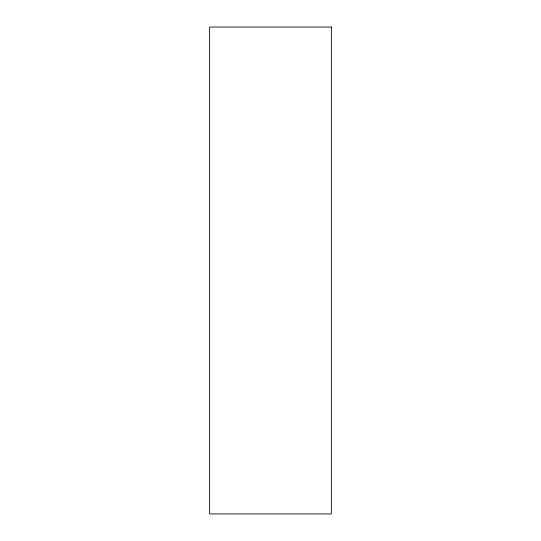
<?xml version="1.0" encoding="UTF-8"?>
<svg xmlns="http://www.w3.org/2000/svg" width="541" height="541" viewBox="0 0 541 541"><rect width="100%" height="100%" fill="white"/><g stroke="black" fill="none" stroke-linecap="round" stroke-linejoin="round"><path stroke-width="0.81" d="M331.363 27.05L209.638 27.05L209.638 513.95L331.363 513.95L331.363 27.05"/></g></svg>
